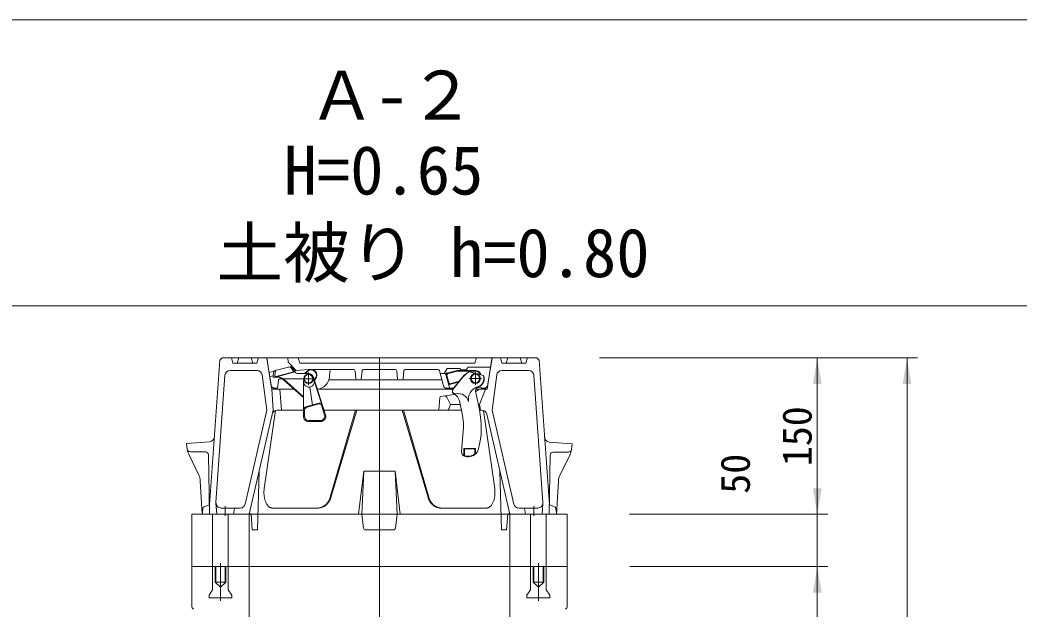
# Model space of a CAD drawing. Units: millimetres, scale not verified. Extents: x -6861 to 6881, y -3554 to 3095.
# Drawn here: x 2230 to 3188, y 2530 to 3095 of the extents above; entities that cross this region are included whole.
import ezdxf
from ezdxf.enums import TextEntityAlignment as Align

# ---------------------------------------------------------------- set-up
doc = ezdxf.new("R2010")
doc.units = ezdxf.units.MM
doc.header["$LTSCALE"] = 20
for name, color, linetype, lineweight in [('0-3_TEMP', 3, 'Continuous', 18), ('0-4_細線', 7, 'Continuous', 18), ('0-6_寸法', 1, 'Continuous', 18), ('0-7_注釈', 1, 'Continuous', 18), ('0-9_枠線', 6, 'Continuous', 18)]:
    doc.layers.add(name, color=color, linetype=linetype, lineweight=lineweight)
doc.styles.add('ＭＳ ゴシック', font='')
doc.styles.get('ＭＳ ゴシック').set_extended_font_data('MS Gothic')

msp = doc.modelspace()

# ---------------------------------------------------------------- linework, layer by layer
at = {"layer": '0-3_TEMP'}
for p, q in [((1260.93, 2820.78), (6860.93, 2820.78)), ((2574.8, 2770.78), (2574.8, 2605.78)), ((2426.8, 2628.7), (2426.8, 2619.25)), ((2722.8, 2628.7), (2722.8, 2619.25)), ((2451.8, 2620.78), (2458.2, 2620.78)), ((2557.8, 2620.78), (2591.8, 2620.78)), ((2574.8, 2620.78), (2574.8, 2457.78)), ((2691.4, 2620.78), (2697.8, 2620.78)), ((2422.3, 2573.78), (2422.3, 2537.78)), ((2727.3, 2573.78), (2727.3, 2537.78))]:
    msp.add_line(p, q, dxfattribs=at)
at = {"layer": '0-4_細線'}
for p, q in [((2421.65, 2768.78), (2423.8, 2770.78)), ((2423.8, 2770.78), (2725.8, 2770.78)), ((2432.8, 2770.78), (2434.3, 2765.78)), ((2439.8, 2770.78), (2438.3, 2765.78)), ((2451.8, 2770.78), (2453.3, 2765.78)), ((2458.8, 2770.78), (2457.3, 2765.78)), ((2466.3, 2770.78), (2466.89, 2770.18)), ((2471.07, 2743.78), (2466.8, 2770.78)), ((2466.89, 2770.18), (2471.55, 2740.78)), ((2486.8, 2770.78), (2487.3, 2766.78)), ((2496.8, 2770.78), (2498.3, 2765.78)), ((2667.8, 2770.78), (2666.3, 2765.78)), ((2682.7, 2770.18), (2678.05, 2740.78)), ((2678.52, 2743.78), (2682.8, 2770.78)), ((2683.3, 2770.78), (2682.7, 2770.18)), ((2690.8, 2770.78), (2692.3, 2765.78)), ((2697.8, 2770.78), (2696.3, 2765.78)), ((2709.8, 2770.78), (2711.3, 2765.78)), ((2716.8, 2770.78), (2715.3, 2765.78)), ((2727.94, 2768.78), (2725.8, 2770.78)), ((2421.65, 2768.78), (2411.8, 2629.78)), ((2434.3, 2765.78), (2457.3, 2765.78)), ((2474.68, 2758.59), (2488.9, 2762.4)), ((2487.3, 2766.78), (2494.8, 2758.78)), ((2490.07, 2761.3), (2492.57, 2757.52)), ((2490.77, 2761.95), (2491.63, 2762.15)), ((2491.09, 2761.57), (2494.03, 2757.12)), ((2494.8, 2758.78), (2506.8, 2759.78)), ((2666.3, 2765.78), (2498.3, 2765.78)), ((2506.8, 2759.78), (2527.65, 2759.78)), ((2549.49, 2759.78), (2518.47, 2759.78)), ((2589.49, 2759.78), (2560.11, 2759.78)), ((2630.44, 2759.78), (2600.11, 2759.78)), ((2651.8, 2760.78), (2652.8, 2759.28)), ((2659.8, 2761.78), (2657.8, 2759.28)), ((2659.8, 2761.78), (2681.37, 2761.78)), ((2715.3, 2765.78), (2692.3, 2765.78)), ((2727.94, 2768.78), (2737.8, 2629.78)), ((2426.63, 2754.13), (2417.98, 2632.13)), ((2431.62, 2758.78), (2457.41, 2758.78)), ((2462.37, 2754.43), (2466.8, 2720.78)), ((2468.99, 2756.92), (2473.73, 2758.02)), ((2469.62, 2752.96), (2472.78, 2753.69)), ((2472.73, 2753.29), (2473.22, 2756.93)), ((2473.85, 2752.16), (2493.78, 2757.5)), ((2473.9, 2752.17), (2474.34, 2752.25)), ((2474.35, 2754.07), (2474.96, 2758.67)), ((2475.6, 2752.97), (2493.59, 2757.79)), ((2481.44, 2750.78), (2479.76, 2750.78)), ((2483.31, 2750.78), (2501.48, 2750.78)), ((2493.18, 2758.4), (2494.8, 2758.78)), ((2496.53, 2755.78), (2506.8, 2755.78)), ((2500.8, 2750.78), (2512.8, 2750.78)), ((2502.05, 2747.73), (2502.31, 2751.12)), ((2505.41, 2758.17), (2503.02, 2755.78)), ((2503.73, 2755.78), (2505.76, 2757.81)), ((2506.8, 2756.78), (2506.8, 2744.78)), ((2523.06, 2716.3), (2511.56, 2752.3)), ((2512.24, 2750.15), (2512.83, 2750.74)), ((2512.42, 2749.62), (2513.19, 2750.39)), ((2526.84, 2752.64), (2527.3, 2757.95)), ((2551.48, 2757.98), (2552.21, 2750.68)), ((2558.12, 2757.98), (2557.39, 2750.68)), ((2592.21, 2750.68), (2591.48, 2757.98)), ((2597.39, 2750.68), (2598.12, 2757.98)), ((2636.2, 2744), (2632.37, 2758.29)), ((2633.05, 2755.78), (2638.74, 2755.78)), ((2641.58, 2743.26), (2638.48, 2754.81)), ((2639.19, 2756.04), (2649.42, 2758.78)), ((2641.41, 2746.78), (2639.4, 2754.28)), ((2640.11, 2755.5), (2649.52, 2758.03)), ((2654.39, 2752.29), (2645.29, 2740.9)), ((2654.58, 2752.13), (2645.49, 2740.74)), ((2649.42, 2758.78), (2666.8, 2758.78)), ((2649.52, 2758.03), (2666.8, 2758.03)), ((2652.8, 2759.28), (2657.8, 2759.28)), ((2660.8, 2751.03), (2672.8, 2751.03)), ((2660.99, 2757.76), (2661.02, 2757.49)), ((2660.99, 2757.76), (2674.73, 2754.08)), ((2661.02, 2757.49), (2674.54, 2753.87)), ((2666.8, 2745.03), (2666.8, 2757.03)), ((2674.54, 2753.87), (2674.73, 2754.08)), ((2687.22, 2754.43), (2682.8, 2720.78)), ((2717.97, 2758.78), (2692.18, 2758.78)), ((2722.96, 2754.13), (2731.61, 2632.13)), ((2471.07, 2743.78), (2473.07, 2741.78)), ((2471.07, 2743.78), (2473.07, 2741.78)), ((2471.07, 2743.78), (2473.07, 2741.78)), ((2471.07, 2743.78), (2473.07, 2741.78)), ((2471.55, 2740.78), (2472.8, 2720.78)), ((2471.55, 2740.78), (2492.67, 2740.78)), ((2477.07, 2741.78), (2473.07, 2741.78)), ((2477.83, 2748.99), (2477.07, 2741.78)), ((2479.3, 2740.78), (2480.8, 2720.78)), ((2501.8, 2732.78), (2482.83, 2749.85)), ((2501.94, 2733.32), (2483.41, 2750)), ((2501.8, 2714.81), (2502.05, 2747.73)), ((2510.6, 2725.59), (2508, 2742.85)), ((2519.41, 2726.18), (2511.89, 2749.74)), ((2516.49, 2740.78), (2574.8, 2740.78)), ((2634.65, 2749.78), (2526.25, 2749.78)), ((2644.96, 2740.78), (2574.8, 2740.78)), ((2639.1, 2741.78), (2645.82, 2741.78)), ((2642.1, 2745.18), (2650.38, 2747.4)), ((2642.63, 2746.07), (2651.16, 2748.36)), ((2678.05, 2740.78), (2667.44, 2740.78)), ((2667.9, 2741.99), (2672.09, 2742.78)), ((2676.55, 2740.78), (2670.8, 2726.28)), ((2672.2, 2741.78), (2672.09, 2742.78)), ((2672.2, 2741.78), (2676.52, 2741.78)), ((2676.52, 2741.78), (2678.52, 2743.78)), ((2632.73, 2732.97), (2631.8, 2720.78)), ((2633.6, 2733.88), (2646.79, 2735.65)), ((2639.43, 2733.27), (2642.8, 2726.28)), ((2667.14, 2737.56), (2670.69, 2720.87)), ((2504.76, 2724.07), (2516.97, 2727.5)), ((2505.72, 2723.63), (2516.66, 2726.7)), ((2522.11, 2715.99), (2519.11, 2725.38)), ((2642.8, 2726.28), (2641.28, 2722.09)), ((2652.13, 2726.28), (2642.8, 2726.28)), ((2651.47, 2729.55), (2654.06, 2717.33)), ((2670.8, 2726.28), (2669.78, 2726.28)), ((2670.8, 2726.28), (2671.8, 2720.78)), ((2446.07, 2630.66), (2466.8, 2720.78)), ((2449.8, 2620.78), (2472.8, 2720.78)), ((2475.12, 2720.5), (2464.3, 2645.69)), ((2476.78, 2720.78), (2501.63, 2720.78)), ((2502.8, 2714.78), (2502.8, 2719.78)), ((2521.86, 2720.78), (2574.8, 2720.78)), ((2527.57, 2637.09), (2551.66, 2720.78)), ((2528.21, 2636.98), (2552.95, 2720.78)), ((2652.96, 2720.78), (2574.8, 2720.78)), ((2621.38, 2636.98), (2596.65, 2720.78)), ((2622.03, 2637.09), (2597.93, 2720.78)), ((2624.18, 2720.78), (2619.75, 2720.78)), ((2672.82, 2720.78), (2670.89, 2720.78)), ((2674.47, 2720.5), (2685.3, 2645.69)), ((2699.8, 2620.78), (2677.69, 2716.9)), ((2703.52, 2630.66), (2682.8, 2720.78)), ((2506.8, 2710.78), (2518.3, 2710.78)), ((2506.8, 2709.78), (2518.3, 2709.78)), ((2655.46, 2704.03), (2653.49, 2681.46)), ((2411.82, 2690.45), (2389.8, 2688.78)), ((2389.8, 2688.78), (2390.49, 2683.2)), ((2656.3, 2683.53), (2655.8, 2683.76)), ((2655.8, 2683.76), (2666.8, 2683.76)), ((2655.8, 2683.76), (2655.8, 2676.8)), ((2656.3, 2683.53), (2666.3, 2683.53)), ((2656.3, 2683.53), (2656.3, 2677.08)), ((2666.3, 2683.53), (2666.8, 2683.76)), ((2666.3, 2683.53), (2666.3, 2678.79)), ((2666.8, 2683.76), (2666.8, 2678.56)), ((2391.85, 2678.57), (2401.51, 2658.45)), ((2393.45, 2680.78), (2407.85, 2680.78)), ((2410.85, 2677.83), (2411.8, 2620.78)), ((2655.8, 2676.8), (2656.3, 2677.08)), ((2658.47, 2676.53), (2660.14, 2676.53)), ((2658.47, 2676.03), (2660.14, 2676.03)), ((2666.3, 2678.79), (2666.8, 2678.56)), ((2738.57, 2677.52), (2737.52, 2620.47)), ((2755.98, 2680.44), (2741.58, 2680.46)), ((2757.57, 2678.23), (2747.87, 2658.13)), ((2457.8, 2605.78), (2459.3, 2662.08)), ((2559.8, 2662.08), (2589.8, 2662.08)), ((2589.8, 2662.08), (2594.8, 2620.78)), ((2591.8, 2620.78), (2589.8, 2662.08)), ((2691.8, 2605.78), (2690.3, 2662.08)), ((2402.97, 2652.82), (2404.8, 2620.78)), ((2746.41, 2652.49), (2744.52, 2620.46)), ((2405.8, 2627.78), (2404.8, 2620.78)), ((2405.8, 2627.78), (2411.8, 2629.78)), ((2418.8, 2620.78), (2417.98, 2631.39)), ((2422.97, 2626.78), (2441.2, 2626.78)), ((2435.8, 2626.78), (2434.8, 2620.78)), ((2472.06, 2626.78), (2515.78, 2626.78)), ((2677.53, 2626.78), (2633.81, 2626.78)), ((2726.63, 2626.78), (2708.4, 2626.78)), ((2713.8, 2626.78), (2714.8, 2620.78)), ((2730.8, 2620.78), (2731.61, 2631.39)), ((2743.8, 2627.78), (2737.8, 2629.78)), ((2743.8, 2627.78), (2744.8, 2620.78)), ((2394.8, 2570.78), (2394.8, 2620.78)), ((2404.8, 2620.78), (2394.8, 2620.78)), ((2404.8, 2620.78), (2449.8, 2620.78)), ((2414.8, 2570.78), (2414.8, 2620.78)), ((2429.8, 2570.78), (2429.8, 2620.78)), ((2449.8, 2620.78), (2451.8, 2620.78)), ((2449.8, 2570.78), (2449.8, 2620.78)), ((2451.8, 2620.78), (2452.8, 2605.78)), ((2458.2, 2620.78), (2557.8, 2620.78)), ((2557.8, 2620.78), (2559.57, 2607.51)), ((2591.8, 2620.78), (2590.03, 2607.51)), ((2691.4, 2620.78), (2591.8, 2620.78)), ((2697.8, 2620.78), (2696.8, 2605.78)), ((2699.8, 2620.78), (2697.8, 2620.78)), ((2744.8, 2620.78), (2699.8, 2620.78)), ((2699.8, 2570.78), (2699.8, 2620.78)), ((2719.8, 2570.78), (2719.8, 2620.78)), ((2734.8, 2570.78), (2734.8, 2620.78)), ((2744.8, 2620.78), (2754.8, 2620.78)), ((2754.8, 2570.78), (2754.8, 2620.78)), ((2452.8, 2605.78), (2457.8, 2605.78)), ((2588.05, 2605.78), (2561.24, 2605.78)), ((2696.8, 2605.78), (2691.8, 2605.78)), ((2394.8, 2570.78), (2754.8, 2570.78)), ((2394.8, 2570.78), (2394.8, 2532.57)), ((2414.8, 2570.78), (2414.8, 2548.28)), ((2417.3, 2570.78), (2417.3, 2555.78)), ((2417.9, 2570.78), (2417.9, 2555.18)), ((2426.7, 2570.78), (2426.7, 2555.18)), ((2429.8, 2570.78), (2429.8, 2548.28)), ((2449.8, 2570.78), (2449.8, 2420.78)), ((2699.8, 2570.78), (2699.8, 2420.78)), ((2719.8, 2570.78), (2719.8, 2548.28)), ((2722.3, 2570.78), (2722.3, 2555.78)), ((2722.9, 2570.78), (2722.9, 2555.18)), ((2731.7, 2570.78), (2731.7, 2555.18)), ((2732.3, 2570.78), (2732.3, 2555.78)), ((2734.8, 2570.78), (2734.8, 2548.28)), ((2754.8, 2570.78), (2754.8, 2532.57)), ((2417.3, 2555.78), (2427.3, 2555.78)), ((2417.3, 2555.78), (2422.3, 2550.78)), ((2722.3, 2555.78), (2727.3, 2550.78)), ((2732.3, 2555.78), (2722.3, 2555.78)), ((2732.3, 2555.78), (2727.3, 2550.78)), ((2414.8, 2548.28), (2411.3, 2543.28)), ((2411.3, 2543.28), (2411.3, 2540.78)), ((2411.3, 2540.78), (2433.3, 2540.78)), ((2429.8, 2548.28), (2433.3, 2543.28)), ((2433.3, 2543.28), (2433.3, 2540.78)), ((2738.3, 2540.78), (2716.3, 2540.78))]:
    msp.add_line(p, q, dxfattribs=at)
for points in [[(2636.91, 2755.78), (2639.8, 2760.78), (2651.8, 2760.78)], [(2737.62, 2690.14), (2759.64, 2688.43), (2758.94, 2682.86)], [(2557.8, 2620.78), (2559.8, 2662.08), (2554.8, 2620.78)], [(2427.3, 2570.78), (2427.3, 2555.78), (2422.3, 2550.78)], [(2719.8, 2548.28), (2716.3, 2543.28), (2716.3, 2540.78)], [(2734.8, 2548.28), (2738.3, 2543.28), (2738.3, 2540.78)]]:
    msp.add_lwpolyline(points, dxfattribs=at)
for centre, radius in [((2506.8, 2750.78), 4.5), ((2506.8, 2750.78), 4), ((2666.8, 2751.03), 4.75), ((2666.8, 2751.03), 4)]:
    msp.add_circle(centre, radius, dxfattribs=at)
for centre, radius, start, end in [((2488.4, 2760.2), 2, 33.435, 105), ((2489.42, 2760.47), 2, 33.435, 105), ((2509.3, 2754.28), 5.5, 315, 135), ((2529.29, 2757.78), 2, 90, 175), ((2549.49, 2757.78), 2, 5.711, 90), ((2560.11, 2757.78), 2, 90, 174.289), ((2589.49, 2757.78), 2, 5.711, 90), ((2600.11, 2757.78), 2, 90, 174.289), ((2630.44, 2757.78), 2, 15, 90), ((2431.62, 2753.78), 5, 90, 175.943), ((2457.41, 2753.78), 5, 7.496, 90), ((2473.72, 2753.16), 1, 172.38, 285), ((2475.2, 2756.66), 2, 105, 172.38), ((2476.72, 2742.57), 10, 48.003, 105), ((2475.34, 2753.94), 1, 172.38, 285), ((2476.14, 2742.42), 10, 48.003, 100.392), ((2479.82, 2748.78), 2, 90, 173.991), ((2483.31, 2753.78), 3, 239.518, 270), ((2496.53, 2758.78), 3, 213.435, 270), ((2509.3, 2754.28), 5, 315, 135), ((2506.8, 2750.78), 5, 17.716, 90), ((2513.88, 2753.78), 13, 275.889, 355), ((2553.2, 2750.78), 1, 185.711, 270.001), ((2556.39, 2750.78), 1, 270, 354.289), ((2593.2, 2750.78), 1, 185.711, 270), ((2596.39, 2750.78), 1, 269.999, 354.289), ((2639.45, 2755.07), 1, 105, 195), ((2640.37, 2754.54), 1, 104.999, 195), ((2670.8, 2739.19), 21, 117.828, 141.396), ((2670.8, 2739.19), 20.75, 118.098, 141.396), ((2666.8, 2753.28), 5.5, 18.873, 90), ((2666.8, 2753.28), 4.75, 25.614, 90), ((2666.8, 2751.03), 8.25, 282.029, 20.153), ((2666.8, 2751.03), 8.5, 289.465, 21.032), ((2692.18, 2753.78), 5, 90, 172.504), ((2717.97, 2753.78), 5, 4.057, 90), ((2507.14, 2747.87), 5.09, 179.563, 17.716), ((2639.1, 2744.78), 3, 195, 270), ((2641.84, 2746.14), 1, 194.999, 285), ((2642.38, 2747.04), 1, 194.999, 285), ((2643.51, 2743.78), 2, 195, 270), ((2647.64, 2739.03), 3, 141.396, 242.755), ((2647.64, 2739.03), 2.75, 141.396, 283.399), ((2672.59, 2731.14), 12.5, 109.028, 190.412), ((2670.8, 2739.19), 4, 106.971, 204), ((2663.33, 2747.95), 10, 292.623, 314.134), ((2633.73, 2732.89), 1, 97.625, 175.601), ((2637.62, 2732.4), 2, 25.722, 97.625), ((2641.68, 2727.47), 10, 12, 62.755), ((2650.56, 2726.62), 10, 13.096, 103.289), ((2505.84, 2720.22), 4, 105.689, 179.563), ((2506.8, 2719.78), 4, 105.689, 180), ((2517.2, 2724.78), 2, 17.716, 105.689), ((2517.51, 2725.58), 2, 17.716, 105.689), ((2639.4, 2722.78), 2, 270, 340.017), ((2476.78, 2715.78), 5, 90, 167.047), ((2506.8, 2714.78), 5, 179.204, 270), ((2506.8, 2714.78), 4, 180, 270), ((2518.3, 2714.78), 5, 270, 17.716), ((2518.3, 2714.78), 4, 270, 17.716), ((2591.46, 2704.03), 64, 0, 12), ((2591.46, 2704.03), 81, 345.314, 12), ((2672.82, 2715.78), 5, 12.953, 90), ((2411.44, 2695.44), 5, 274.344, 355.943), ((2738.01, 2695.13), 5, 183.949, 265.548), ((2393.45, 2683.78), 3, 187.125, 270), ((2405.38, 2685.06), 15, 187.125, 205.641), ((2660.14, 2686.03), 10, 270, 345.314), ((2755.98, 2683.44), 3, 269.893, 352.768), ((2407.85, 2677.78), 3, 0.955, 90), ((2658.47, 2681.03), 5, 175, 270), ((2658.47, 2681.03), 4.5, 241.158, 270), ((2660.14, 2686.03), 9.5, 270, 310.388), ((2741.57, 2677.46), 3, 89.893, 178.938), ((2744.05, 2684.75), 15, 334.252, 352.768), ((2387.99, 2651.96), 15, 3.27, 25.641), ((2761.38, 2651.61), 15, 154.251, 176.622), ((2478.86, 2643.2), 14.77, 170.31074, 176.88008), ((2670.73, 2643.2), 14.77, 3.11892, 9.68825), ((2479.01, 2641.62), 15, 177.42047, 183.98981), ((2478.98, 2642.41), 14.95, 173.89277, 180.46211), ((2478.94, 2640.82), 14.9, 180.96172, 187.53106), ((2478.79, 2640.04), 14.66, 184.58302, 191.15236), ((2478.55, 2639.28), 14.3, 188.35914, 194.92847), ((2478.22, 2638.56), 13.81, 192.36873, 198.93806), ((2513.4, 2640.97), 14.67, 335.27597, 339.736), ((2513.35, 2641.11), 14.78, 339.32468, 343.78471), ((2514.08, 2640.97), 14.67, 335.27597, 339.736), ((2514.03, 2641.11), 14.78, 339.32468, 343.78471), ((2635.57, 2641.11), 14.78, 196.2168, 200.67683), ((2635.51, 2640.97), 14.67, 200.26406, 204.72408), ((2636.25, 2641.11), 14.78, 196.21538, 200.67541), ((2636.19, 2640.97), 14.67, 200.26406, 204.72408), ((2671.37, 2638.56), 13.81, 341.06298, 347.63232), ((2671.05, 2639.28), 14.3, 345.0715, 351.64084), ((2670.8, 2640.04), 14.66, 348.84661, 355.41595), ((2670.65, 2640.82), 14.9, 352.46994, 359.03928), ((2670.61, 2642.41), 14.95, 359.5389, 6.10824), ((2670.59, 2641.62), 15, 356.00919, 2.57852), ((2422.97, 2631.78), 5, 175.943, 270), ((2441.2, 2631.78), 5, 270, 347.047), ((2477.81, 2637.88), 13.21, 196.70895, 203.27829), ((2477.33, 2637.24), 12.52, 201.49676, 208.0661), ((2476.77, 2636.67), 11.76, 206.87362, 213.44296), ((2476.16, 2636.17), 10.97, 213.01027, 219.57961), ((2475.49, 2635.73), 10.18, 220.10416, 226.6735), ((2474.78, 2635.38), 9.44, 228.3576, 234.92694), ((2474.03, 2635.11), 8.8, 237.91499, 244.48433), ((2473.25, 2634.93), 8.33, 248.76546, 255.3348), ((2472.46, 2634.84), 8.07, 260.60549, 267.17483), ((2515.03, 2639.9), 13.13, 270.31854, 274.77857), ((2515.71, 2639.9), 13.13, 270.31854, 274.77857), ((2514.88, 2639.91), 13.15, 275.40614, 279.86617), ((2515.56, 2639.91), 13.15, 275.40614, 279.86617), ((2514.74, 2639.94), 13.2, 280.46637, 284.9264), ((2515.42, 2639.94), 13.2, 280.466, 284.92603), ((2514.6, 2639.97), 13.27, 285.48095, 289.94098), ((2515.27, 2639.97), 13.27, 285.48146, 289.94149), ((2514.46, 2640.02), 13.36, 290.43589, 294.89592), ((2515.14, 2640.02), 13.36, 290.43589, 294.89592), ((2514.32, 2640.07), 13.47, 295.31835, 299.77837), ((2515, 2640.07), 13.47, 295.31759, 299.77762), ((2514.19, 2640.14), 13.59, 300.11715, 304.57718), ((2514.87, 2640.14), 13.59, 300.11802, 304.57805), ((2514.07, 2640.21), 13.72, 304.82668, 309.2867), ((2514.74, 2640.21), 13.72, 304.82668, 309.2867), ((2513.95, 2640.3), 13.86, 309.44394, 313.90396), ((2514.63, 2640.3), 13.86, 309.44394, 313.90396), ((2513.84, 2640.39), 14.01, 313.96603, 318.42606), ((2514.51, 2640.39), 14.01, 313.96603, 318.42606), ((2513.73, 2640.49), 14.15, 318.39462, 322.85465), ((2514.41, 2640.49), 14.15, 318.39462, 322.85465), ((2513.64, 2640.6), 14.3, 322.73468, 327.19471), ((2513.55, 2640.72), 14.43, 326.98817, 331.44819), ((2514.32, 2640.6), 14.3, 322.73341, 327.19344), ((2513.47, 2640.84), 14.56, 331.16694, 335.62697), ((2514.23, 2640.72), 14.43, 326.98948, 331.44951), ((2514.15, 2640.84), 14.56, 331.16694, 335.62697), ((2635.44, 2640.84), 14.56, 204.3731, 208.83313), ((2635.37, 2640.72), 14.43, 208.55057, 213.0106), ((2636.12, 2640.84), 14.56, 204.3731, 208.83313), ((2635.28, 2640.6), 14.3, 212.80665, 217.26668), ((2636.04, 2640.72), 14.43, 208.55057, 213.0106), ((2635.18, 2640.49), 14.15, 217.14434, 221.60437), ((2635.96, 2640.6), 14.3, 212.80665, 217.26668), ((2635.86, 2640.49), 14.15, 217.14555, 221.60557), ((2635.08, 2640.39), 14.01, 221.57518, 226.03521), ((2635.76, 2640.39), 14.01, 221.57405, 226.03407), ((2634.97, 2640.3), 13.86, 226.09615, 230.55618), ((2635.65, 2640.3), 13.86, 226.09615, 230.55618), ((2634.85, 2640.21), 13.72, 230.71233, 235.17235), ((2635.53, 2640.21), 13.72, 230.7133, 235.17332), ((2634.72, 2640.14), 13.59, 235.42309, 239.88312), ((2635.4, 2640.14), 13.59, 235.42222, 239.88225), ((2634.59, 2640.07), 13.47, 240.22163, 244.68165), ((2635.27, 2640.07), 13.47, 240.22238, 244.68241), ((2634.46, 2640.02), 13.36, 245.10423, 249.56426), ((2635.14, 2640.02), 13.36, 245.10423, 249.56426), ((2634.32, 2639.97), 13.27, 250.05918, 254.51921), ((2635, 2639.97), 13.27, 250.05867, 254.5187), ((2634.18, 2639.94), 13.2, 255.0736, 259.53363), ((2634.86, 2639.94), 13.2, 255.07397, 259.534), ((2634.03, 2639.91), 13.15, 260.13383, 264.59386), ((2634.71, 2639.91), 13.15, 260.13361, 264.59364), ((2633.89, 2639.9), 13.13, 265.22143, 269.68146), ((2634.57, 2639.9), 13.13, 265.2215, 269.68153), ((2677.13, 2634.84), 8.08, 272.82479, 279.39413), ((2676.34, 2634.93), 8.33, 284.66593, 291.23527), ((2675.57, 2635.11), 8.8, 295.51485, 302.08419), ((2674.82, 2635.38), 9.44, 305.07392, 311.64326), ((2674.1, 2635.73), 10.18, 313.32533, 319.89467), ((2673.44, 2636.17), 10.97, 320.42039, 326.98973), ((2672.82, 2636.67), 11.76, 326.55807, 333.12741), ((2672.27, 2637.24), 12.52, 331.93385, 338.50319), ((2671.78, 2637.88), 13.21, 336.7206, 343.28994), ((2708.4, 2631.78), 5, 192.953, 270), ((2726.63, 2631.78), 5, 270, 4.057), ((2450.8, 2620.03), 1.25, 36.87, 143.13), ((2698.8, 2620.03), 1.25, 36.87, 143.13), ((2561.55, 2607.78), 2, 187.595, 270), ((2588.05, 2607.78), 2, 270, 352.405), ((2397.8, 2532.57), 3, 180, 240.968), ((2751.8, 2532.57), 3, 299.032, 0)]:
    msp.add_arc(centre, radius, start, end, dxfattribs=at)
at = {"layer": '0-6_寸法'}
for p, q in [((2785.8, 2770.78), (3090.79, 2770.78)), ((2785.8, 2770.78), (3004.74, 2770.78)), ((2994.74, 2770.78), (2994.74, 2620.78)), ((3080.79, 2120.78), (3080.79, 2770.78)), ((2814.64, 2620.78), (3004.74, 2620.78)), ((2814.64, 2620.78), (3004.74, 2620.78)), ((2994.74, 2620.78), (2994.74, 2570.78)), ((2814.8, 2570.78), (3004.74, 2570.78)), ((2814.8, 2570.78), (3004.74, 2570.78))]:
    msp.add_line(p, q, dxfattribs=at)
msp.add_lwpolyline([(2994.74, 2080.78), (2994.74, 2120.78), (2994.74, 2420.78), (2994.74, 2570.78)], dxfattribs=at)
for points in [[(2990.57, 2745.78), (2994.74, 2770.78), (2998.9, 2745.78)], [(3076.63, 2745.78), (3080.79, 2770.78), (3084.96, 2745.78)], [(2990.57, 2645.78), (2994.74, 2620.78), (2998.9, 2645.78)], [(2990.57, 2645.78), (2994.74, 2620.78), (2998.9, 2645.78)], [(2990.57, 2545.78), (2994.74, 2570.78), (2998.9, 2545.78)], [(2990.57, 2545.78), (2994.74, 2570.78), (2998.9, 2545.78)]]:
    msp.add_solid(points, dxfattribs=at)
at = {"layer": '0-9_枠線'}
msp.add_line((1260.93, 3094.96), (6860.93, 3094.96), dxfattribs=at)

# ---------------------------------------------------------------- texts
at = {"layer": '0-6_寸法', "style": 'ＭＳ ゴシック'}
for s, p in [('150', (2997.78, 2666.98)), ('50', (2938.52, 2640.52))]:
    msp.add_text(s, height=28.15, rotation=90, dxfattribs=at).set_placement(p, align=Align.BOTTOM_LEFT)
at = {"layer": '0-7_注釈', "style": 'ＭＳ ゴシック'}
for s, p in [('Ａ-２', (2506.86, 2985.31)), ('H=0.65', (2482.91, 2913.44)), ('土被り h=0.80', (2418.41, 2834.21))]:
    msp.add_text(s, height=46.92, dxfattribs=at).set_placement(p, align=Align.BOTTOM_LEFT)

doc.saveas('drawing.dxf')
